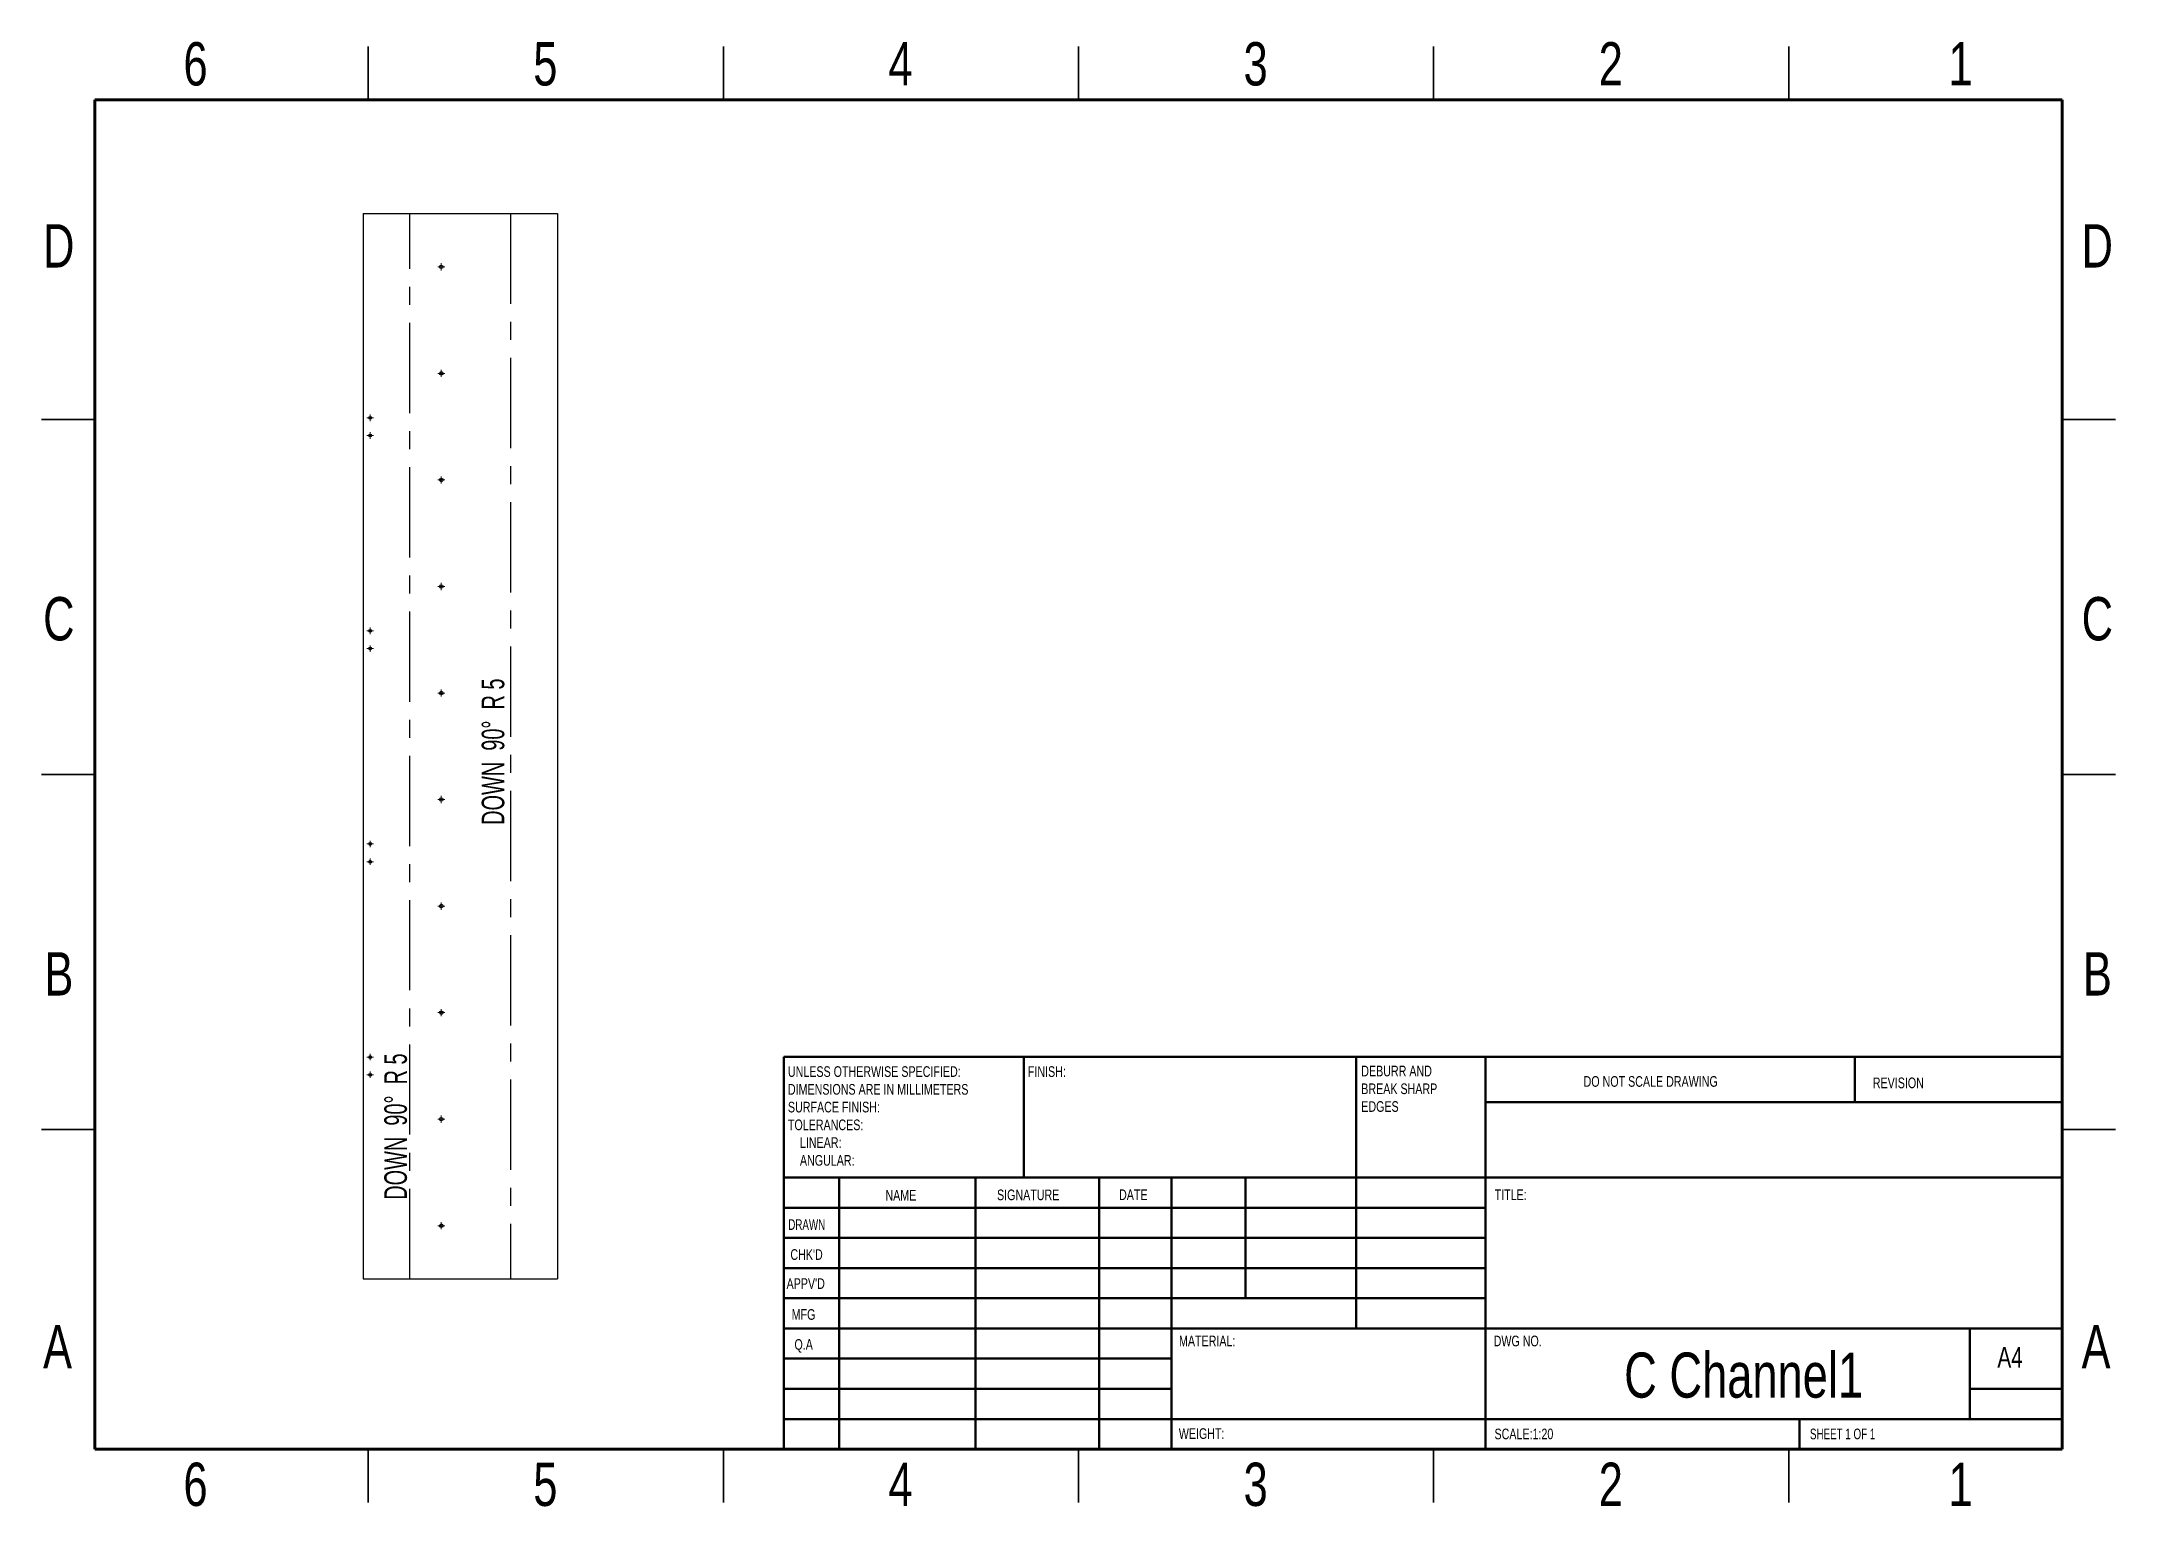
# Model space of a CAD drawing. Header units: millimetres. Extents: x 2 to 294, y 2 to 208.
import ezdxf

# ---------------------------------------------------------------- set-up
doc = ezdxf.new("R2010")
doc.units = ezdxf.units.MM
doc.linetypes.add('CENTERX2', pattern=[20.32, 12.7, -2.54, 2.54, -2.54])
doc.styles.add('SLDTEXTSTYLE0', font='TXT', dxfattribs={"width": 0.75})
doc.styles.add('SLDTEXTSTYLE1', font='TXT', dxfattribs={"width": 0.686449})
doc.styles.add('SLDTEXTSTYLE2', font='TXT', dxfattribs={"width": 0.6875})
doc.styles.add('SLDTEXTSTYLE3', font='TXT', dxfattribs={"width": 0.660714})

# ---------------------------------------------------------------- blocks, each defined once
blk = doc.blocks.new('SW_NOTE_0')
at = {"color": 0, "linetype": 'Continuous', "lineweight": 0, "char_height": 1.5, "attachment_point": 1, "style": 'SLDTEXTSTYLE0'}
for s, insert in [('UNLESS OTHERWISE SPECIFIED:', (0, 1.93)), ('DIMENSIONS ARE IN MILLIMETERS', (0, -0.57)), ('TOLERANCES:', (0, -5.57)), ('SURFACE FINISH:', (0, -3.07)), ('LINEAR:', (1.69, -8.07)), ('ANGULAR:', (1.69, -10.57))]:
    blk.add_mtext(s, dxfattribs=dict(at, insert=insert))
blk = doc.blocks.new('SW_NOTE_0_1')
at = {"color": 0, "linetype": 'Continuous', "lineweight": 0, "char_height": 1.5, "attachment_point": 1, "style": 'SLDTEXTSTYLE0'}
for s, insert in [('DEBURR AND', (0, 1.93)), ('BREAK SHARP', (0, -0.57)), ('EDGES', (0, -3.07))]:
    blk.add_mtext(s, dxfattribs=dict(at, insert=insert))
blk = doc.blocks.new('SW_CENTERMARKSYMBOL_0')
at = {"color": 0, "linetype": 'Continuous', "lineweight": 18}
for p, q in [((-0.254, 0), (-0.504, 0)), ((0, 0), (-0.254, 0)), ((0, 0.254), (0, 0.504)), ((0, 0), (0, 0.254)), ((0, 0), (0, -0.254)), ((0, 0), (0.254, 0)), ((0.254, 0), (0.504, 0)), ((0, -0.254), (0, -0.504))]:
    blk.add_line(p, q, dxfattribs=at)
blk = doc.blocks.new('SW_CENTERMARKSYMBOL_1')
at = {"color": 0, "linetype": 'Continuous', "lineweight": 18}
for p, q in [((-0.254, 0), (-0.504, 0)), ((0, 0), (-0.254, 0)), ((0, 0.254), (0, 0.504)), ((0, 0), (0, 0.254)), ((0, 0), (0, -0.254)), ((0, 0), (0.254, 0)), ((0.254, 0), (0.504, 0)), ((0, -0.254), (0, -0.504))]:
    blk.add_line(p, q, dxfattribs=at)
blk = doc.blocks.new('SW_CENTERMARKSYMBOL_2')
at = {"color": 0, "linetype": 'Continuous', "lineweight": 18}
for p, q in [((-0.254, 0), (-0.504, 0)), ((0, 0), (-0.254, 0)), ((0, 0.254), (0, 0.504)), ((0, 0), (0, 0.254)), ((0, 0), (0, -0.254)), ((0, 0), (0.254, 0)), ((0.254, 0), (0.504, 0)), ((0, -0.254), (0, -0.504))]:
    blk.add_line(p, q, dxfattribs=at)
blk = doc.blocks.new('SW_CENTERMARKSYMBOL_3')
at = {"color": 0, "linetype": 'Continuous', "lineweight": 18}
for p, q in [((-0.254, 0), (-0.504, 0)), ((0, 0), (-0.254, 0)), ((0, 0.254), (0, 0.504)), ((0, 0), (0, 0.254)), ((0, 0), (0, -0.254)), ((0, 0), (0.254, 0)), ((0.254, 0), (0.504, 0)), ((0, -0.254), (0, -0.504))]:
    blk.add_line(p, q, dxfattribs=at)
blk = doc.blocks.new('SW_CENTERMARKSYMBOL_4')
at = {"color": 0, "linetype": 'Continuous', "lineweight": 18}
for p, q in [((-0.254, 0), (-0.504, 0)), ((0, 0), (-0.254, 0)), ((0, 0.254), (0, 0.504)), ((0, 0), (0, 0.254)), ((0, 0), (0, -0.254)), ((0, 0), (0.254, 0)), ((0.254, 0), (0.504, 0)), ((0, -0.254), (0, -0.504))]:
    blk.add_line(p, q, dxfattribs=at)
blk = doc.blocks.new('SW_CENTERMARKSYMBOL_5')
at = {"color": 0, "linetype": 'Continuous', "lineweight": 18}
for p, q in [((-0.254, 0), (-0.504, 0)), ((0, 0), (-0.254, 0)), ((0, 0.254), (0, 0.504)), ((0, 0), (0, 0.254)), ((0, 0), (0, -0.254)), ((0, 0), (0.254, 0)), ((0.254, 0), (0.504, 0)), ((0, -0.254), (0, -0.504))]:
    blk.add_line(p, q, dxfattribs=at)
blk = doc.blocks.new('SW_CENTERMARKSYMBOL_6')
at = {"color": 0, "linetype": 'Continuous', "lineweight": 18}
for p, q in [((-0.254, 0), (-0.504, 0)), ((0, 0), (-0.254, 0)), ((0, 0.254), (0, 0.504)), ((0, 0), (0, 0.254)), ((0, 0), (0, -0.254)), ((0, 0), (0.254, 0)), ((0.254, 0), (0.504, 0)), ((0, -0.254), (0, -0.504))]:
    blk.add_line(p, q, dxfattribs=at)
blk = doc.blocks.new('SW_CENTERMARKSYMBOL_7')
at = {"color": 0, "linetype": 'Continuous', "lineweight": 18}
for p, q in [((-0.254, 0), (-0.504, 0)), ((0, 0), (-0.254, 0)), ((0, 0.254), (0, 0.504)), ((0, 0), (0, 0.254)), ((0, 0), (0, -0.254)), ((0, 0), (0.254, 0)), ((0.254, 0), (0.504, 0)), ((0, -0.254), (0, -0.504))]:
    blk.add_line(p, q, dxfattribs=at)
blk = doc.blocks.new('SW_CENTERMARKSYMBOL_8')
at = {"color": 0, "linetype": 'Continuous', "lineweight": 18}
for p, q in [((-0.254, 0), (-0.504, 0)), ((0, 0), (-0.254, 0)), ((0, 0.254), (0, 0.504)), ((0, 0), (0, 0.254)), ((0, 0), (0, -0.254)), ((0, 0), (0.254, 0)), ((0.254, 0), (0.504, 0)), ((0, -0.254), (0, -0.504))]:
    blk.add_line(p, q, dxfattribs=at)
blk = doc.blocks.new('SW_CENTERMARKSYMBOL_9')
at = {"color": 0, "linetype": 'Continuous', "lineweight": 18}
for p, q in [((-0.254, 0), (-0.504, 0)), ((0, 0), (-0.254, 0)), ((0, 0.254), (0, 0.504)), ((0, 0), (0, 0.254)), ((0, 0), (0, -0.254)), ((0, 0), (0.254, 0)), ((0.254, 0), (0.504, 0)), ((0, -0.254), (0, -0.504))]:
    blk.add_line(p, q, dxfattribs=at)
blk = doc.blocks.new('SW_CENTERMARKSYMBOL_10')
at = {"color": 0, "linetype": 'Continuous', "lineweight": 18}
for p, q in [((-0.254, 0), (-0.454, 0)), ((0, 0), (-0.254, 0)), ((0, 0.254), (0, 0.454)), ((0, 0), (0, 0.254)), ((0, 0), (0, -0.254)), ((0, 0), (0.254, 0)), ((0.254, 0), (0.454, 0)), ((0, -0.254), (0, -0.454))]:
    blk.add_line(p, q, dxfattribs=at)
blk = doc.blocks.new('SW_CENTERMARKSYMBOL_11')
at = {"color": 0, "linetype": 'Continuous', "lineweight": 18}
for p, q in [((-0.254, 0), (-0.454, 0)), ((0, 0), (-0.254, 0)), ((0, 0.254), (0, 0.454)), ((0, 0), (0, 0.254)), ((0, 0), (0, -0.254)), ((0, 0), (0.254, 0)), ((0.254, 0), (0.454, 0)), ((0, -0.254), (0, -0.454))]:
    blk.add_line(p, q, dxfattribs=at)
blk = doc.blocks.new('SW_CENTERMARKSYMBOL_12')
at = {"color": 0, "linetype": 'Continuous', "lineweight": 18}
for p, q in [((-0.254, 0), (-0.454, 0)), ((0, 0), (-0.254, 0)), ((0, 0.254), (0, 0.454)), ((0, 0), (0, 0.254)), ((0, 0), (0, -0.254)), ((0, 0), (0.254, 0)), ((0.254, 0), (0.454, 0)), ((0, -0.254), (0, -0.454))]:
    blk.add_line(p, q, dxfattribs=at)
blk = doc.blocks.new('SW_CENTERMARKSYMBOL_13')
at = {"color": 0, "linetype": 'Continuous', "lineweight": 18}
for p, q in [((-0.254, 0), (-0.454, 0)), ((0, 0), (-0.254, 0)), ((0, 0.254), (0, 0.454)), ((0, 0), (0, 0.254)), ((0, 0), (0, -0.254)), ((0, 0), (0.254, 0)), ((0.254, 0), (0.454, 0)), ((0, -0.254), (0, -0.454))]:
    blk.add_line(p, q, dxfattribs=at)
blk = doc.blocks.new('SW_CENTERMARKSYMBOL_14')
at = {"color": 0, "linetype": 'Continuous', "lineweight": 18}
for p, q in [((-0.254, 0), (-0.454, 0)), ((0, 0), (-0.254, 0)), ((0, 0.254), (0, 0.454)), ((0, 0), (0, 0.254)), ((0, 0), (0, -0.254)), ((0, 0), (0.254, 0)), ((0.254, 0), (0.454, 0)), ((0, -0.254), (0, -0.454))]:
    blk.add_line(p, q, dxfattribs=at)
blk = doc.blocks.new('SW_CENTERMARKSYMBOL_15')
at = {"color": 0, "linetype": 'Continuous', "lineweight": 18}
for p, q in [((-0.254, 0), (-0.454, 0)), ((0, 0), (-0.254, 0)), ((0, 0.254), (0, 0.454)), ((0, 0), (0, 0.254)), ((0, 0), (0, -0.254)), ((0, 0), (0.254, 0)), ((0.254, 0), (0.454, 0)), ((0, -0.254), (0, -0.454))]:
    blk.add_line(p, q, dxfattribs=at)
blk = doc.blocks.new('SW_CENTERMARKSYMBOL_16')
at = {"color": 0, "linetype": 'Continuous', "lineweight": 18}
for p, q in [((-0.254, 0), (-0.454, 0)), ((0, 0), (-0.254, 0)), ((0, 0.254), (0, 0.454)), ((0, 0), (0, 0.254)), ((0, 0), (0, -0.254)), ((0, 0), (0.254, 0)), ((0.254, 0), (0.454, 0)), ((0, -0.254), (0, -0.454))]:
    blk.add_line(p, q, dxfattribs=at)
blk = doc.blocks.new('SW_CENTERMARKSYMBOL_17')
at = {"color": 0, "linetype": 'Continuous', "lineweight": 18}
for p, q in [((-0.254, 0), (-0.454, 0)), ((0, 0), (-0.254, 0)), ((0, 0.254), (0, 0.454)), ((0, 0), (0, 0.254)), ((0, 0), (0, -0.254)), ((0, 0), (0.254, 0)), ((0.254, 0), (0.454, 0)), ((0, -0.254), (0, -0.454))]:
    blk.add_line(p, q, dxfattribs=at)

msp = doc.modelspace()

# ---------------------------------------------------------------- linework, layer by layer
at = {"color": 7, "linetype": 'Continuous', "lineweight": 35}
for p, q in [((48.5, 200), (48.5, 207.5)), ((98.5, 200), (98.5, 207.5)), ((148.5, 207.5), (148.5, 200)), ((148.5, 200), (148.5, 207.5)), ((198.5, 200), (198.5, 207.5)), ((248.5, 200), (248.5, 207.5)), ((10, 155), (2.5, 155)), ((287, 155), (294.5, 155)), ((2.5, 105), (10, 105)), ((10, 105), (2.5, 105)), ((294.5, 105), (287, 105)), ((287, 105), (294.5, 105)), ((10, 55), (2.5, 55)), ((287, 55), (294.5, 55)), ((48.5, 10), (48.5, 2.5)), ((98.5, 10), (98.5, 2.5)), ((148.5, 2.5), (148.5, 10)), ((148.5, 10), (148.5, 2.5)), ((198.5, 10), (198.5, 2.5)), ((248.5, 10), (248.5, 2.5))]:
    msp.add_line(p, q, dxfattribs=at)
at = {"color": 7, "linetype": 'Continuous', "lineweight": 70}
for p, q in [((10, 10), (10, 200)), ((10, 200), (287, 200)), ((287, 200), (287, 10)), ((287, 10), (10, 10))]:
    msp.add_line(p, q, dxfattribs=at)
at = {"color": 7, "linetype": 'Continuous', "lineweight": 25}
for p, q in [((47.78, 183.97), (47.78, 33.97)), ((47.78, 183.97), (75.14, 183.97)), ((75.14, 183.97), (75.14, 33.97)), ((47.78, 33.97), (75.14, 33.97))]:
    msp.add_line(p, q, dxfattribs=at)
at = {"color": 7, "linetype": 'CENTERX2'}
for p, q in [((54.37, 33.97), (54.37, 183.97)), ((68.55, 183.97), (68.55, 33.97))]:
    msp.add_line(p, q, dxfattribs=at)
at = {"color": 7, "linetype": 'Continuous', "lineweight": 50}
for p, q in [((107, 65.25), (287, 65.25)), ((107, 65.25), (107, 10)), ((140.8, 48.25), (140.8, 65.25)), ((187.6, 65.25), (187.6, 27)), ((205.8, 65.25), (205.8, 10)), ((257.8, 58.88), (257.8, 65.25)), ((287, 58.88), (205.8, 58.88)), ((287, 48.25), (107, 48.25)), ((114.8, 48.25), (114.8, 10)), ((133.99, 48.25), (133.99, 10)), ((151.4, 48.25), (151.4, 10)), ((161.6, 10), (161.6, 48.25)), ((172, 31.25), (172, 48.25)), ((205.8, 44), (107, 44)), ((205.8, 39.75), (107, 39.75)), ((205.8, 35.5), (107, 35.5)), ((205.8, 31.25), (107, 31.25)), ((161.6, 27), (107, 27)), ((161.6, 27), (287, 27)), ((274, 14.25), (274, 27)), ((161.6, 22.75), (107, 22.75)), ((161.6, 18.5), (107, 18.5)), ((287, 18.5), (274, 18.5)), ((107, 14.25), (287, 14.25)), ((250, 10), (250, 14.25))]:
    msp.add_line(p, q, dxfattribs=at)
at = {"color": 7, "linetype": 'Continuous', "lineweight": 25}
for centre, radius in [((58.79, 176.47), 0.25), ((58.79, 161.47), 0.25), ((48.78, 155.22), 0.2), ((48.78, 152.72), 0.2), ((58.79, 146.47), 0.25), ((58.79, 131.47), 0.25), ((48.78, 125.22), 0.2), ((48.78, 122.72), 0.2), ((58.79, 116.47), 0.25), ((58.79, 101.47), 0.25), ((48.78, 95.22), 0.2), ((48.78, 92.72), 0.2), ((58.79, 86.47), 0.25), ((58.79, 71.47), 0.25), ((48.78, 65.22), 0.2), ((48.78, 62.72), 0.2), ((58.79, 56.47), 0.25), ((58.79, 41.47), 0.25)]:
    msp.add_circle(centre, radius, dxfattribs=at)

# ---------------------------------------------------------------- block references
at = {"color": 7, "linetype": 'Continuous', "lineweight": 0}
for name, p in [('SW_CENTERMARKSYMBOL_9', (58.79, 176.47)), ('SW_CENTERMARKSYMBOL_8', (58.79, 161.47)), ('SW_CENTERMARKSYMBOL_14', (48.78, 155.22)), ('SW_CENTERMARKSYMBOL_11', (48.78, 152.72)), ('SW_CENTERMARKSYMBOL_7', (58.79, 146.47)), ('SW_CENTERMARKSYMBOL_6', (58.79, 131.47)), ('SW_CENTERMARKSYMBOL_13', (48.78, 125.22)), ('SW_CENTERMARKSYMBOL_12', (48.78, 122.72)), ('SW_CENTERMARKSYMBOL_5', (58.79, 116.47)), ('SW_CENTERMARKSYMBOL_4', (58.79, 101.47)), ('SW_CENTERMARKSYMBOL_15', (48.78, 95.22)), ('SW_CENTERMARKSYMBOL_17', (48.78, 92.72)), ('SW_CENTERMARKSYMBOL_3', (58.79, 86.47)), ('SW_CENTERMARKSYMBOL_2', (58.79, 71.47)), ('SW_CENTERMARKSYMBOL_10', (48.78, 65.22)), ('SW_CENTERMARKSYMBOL_16', (48.78, 62.72)), ('SW_NOTE_0', (107.59, 61.99)), ('SW_NOTE_0_1', (188.31, 62.07)), ('SW_CENTERMARKSYMBOL_1', (58.79, 56.47)), ('SW_CENTERMARKSYMBOL_0', (58.79, 41.47))]:
    msp.add_blockref(name, p, dxfattribs=at)

# ---------------------------------------------------------------- texts
for s, insert, char_height, attachment_point, style in [('6', (24.19, 208.11), 6.1, 2, 'SLDTEXTSTYLE0'), ('5', (73.44, 208.11), 6.1, 2, 'SLDTEXTSTYLE0'), ('4', (123.44, 208.11), 6.1, 2, 'SLDTEXTSTYLE0'), ('3', (173.44, 208.11), 6.1, 2, 'SLDTEXTSTYLE0'), ('2', (223.44, 208.11), 6.1, 2, 'SLDTEXTSTYLE0'), ('1', (272.69, 208.11), 6.1, 2, 'SLDTEXTSTYLE0'), ('D', (4.93, 182.48), 6.1, 2, 'SLDTEXTSTYLE0'), ('D', (291.93, 182.48), 6.1, 2, 'SLDTEXTSTYLE0'), ('C', (4.94, 129.98), 6.1, 2, 'SLDTEXTSTYLE0'), ('C', (291.94, 129.98), 6.1, 2, 'SLDTEXTSTYLE0'), ('B', (4.95, 79.98), 6.1, 2, 'SLDTEXTSTYLE0'), ('B', (291.95, 79.98), 6.1, 2, 'SLDTEXTSTYLE0'), ('FINISH:', (141.37, 63.92), 1.5, 1, 'SLDTEXTSTYLE0'), ('DO NOT SCALE DRAWING', (219.61, 62.53), 1.5, 1, 'SLDTEXTSTYLE0'), ('REVISION', (260.33, 62.33), 1.5, 1, 'SLDTEXTSTYLE0'), ('NAME', (121.32, 46.5), 1.5, 1, 'SLDTEXTSTYLE0'), ('SIGNATURE', (137.03, 46.56), 1.5, 1, 'SLDTEXTSTYLE0'), ('DATE', (154.21, 46.58), 1.5, 1, 'SLDTEXTSTYLE0'), ('TITLE:', (207.09, 46.58), 1.5, 1, 'SLDTEXTSTYLE0'), ('DRAWN', (107.64, 42.38), 1.5, 1, 'SLDTEXTSTYLE1'), ("CHK'D", (107.94, 38.16), 1.5, 1, 'SLDTEXTSTYLE0'), ("APPV'D", (107.4, 34.07), 1.5, 1, 'SLDTEXTSTYLE0'), ('MFG', (108.12, 29.72), 1.5, 1, 'SLDTEXTSTYLE0'), ('A', (4.76, 27.48), 6.1, 2, 'SLDTEXTSTYLE0'), ('A', (291.76, 27.48), 6.1, 2, 'SLDTEXTSTYLE0'), ('Q.A', (108.51, 25.5), 1.5, 1, 'SLDTEXTSTYLE0'), ('MATERIAL:', (162.65, 25.99), 1.5, 1, 'SLDTEXTSTYLE0'), ('DWG NO.', (206.95, 25.99), 1.5, 1, 'SLDTEXTSTYLE0'), ('C Channel1', (242.14, 23.61), 6.35, 2, 'SLDTEXTSTYLE0'), ('A4', (277.87, 24.41), 2.91, 1, 'SLDTEXTSTYLE0'), ('WEIGHT:', (162.62, 12.95), 1.499, 1, 'SLDTEXTSTYLE0'), ('SCALE:1:20', (207.07, 12.9), 1.5, 1, 'SLDTEXTSTYLE0'), ('SHEET 1 OF 1', (251.48, 12.9), 1.5, 1, 'SLDTEXTSTYLE2'), ('6', (24.19, 8.11), 6.1, 2, 'SLDTEXTSTYLE0'), ('5', (73.44, 8.11), 6.1, 2, 'SLDTEXTSTYLE0'), ('4', (123.44, 8.11), 6.1, 2, 'SLDTEXTSTYLE0'), ('3', (173.44, 8.11), 6.1, 2, 'SLDTEXTSTYLE0'), ('2', (223.44, 8.11), 6.1, 2, 'SLDTEXTSTYLE0'), ('1', (272.69, 8.11), 6.1, 2, 'SLDTEXTSTYLE0')]:
    msp.add_mtext(s, dxfattribs=dict(at, insert=insert, char_height=char_height, attachment_point=attachment_point, style=style))
at = {"color": 7, "linetype": 'Continuous', "lineweight": 0, "char_height": 3.175, "attachment_point": 2, "rotation": 90, "style": 'SLDTEXTSTYLE3'}
for insert in [(64.48, 108.21), (50.77, 55.42)]:
    msp.add_mtext('DOWN  90°  R 5', dxfattribs=dict(at, insert=insert))

doc.saveas('drawing.dxf')
